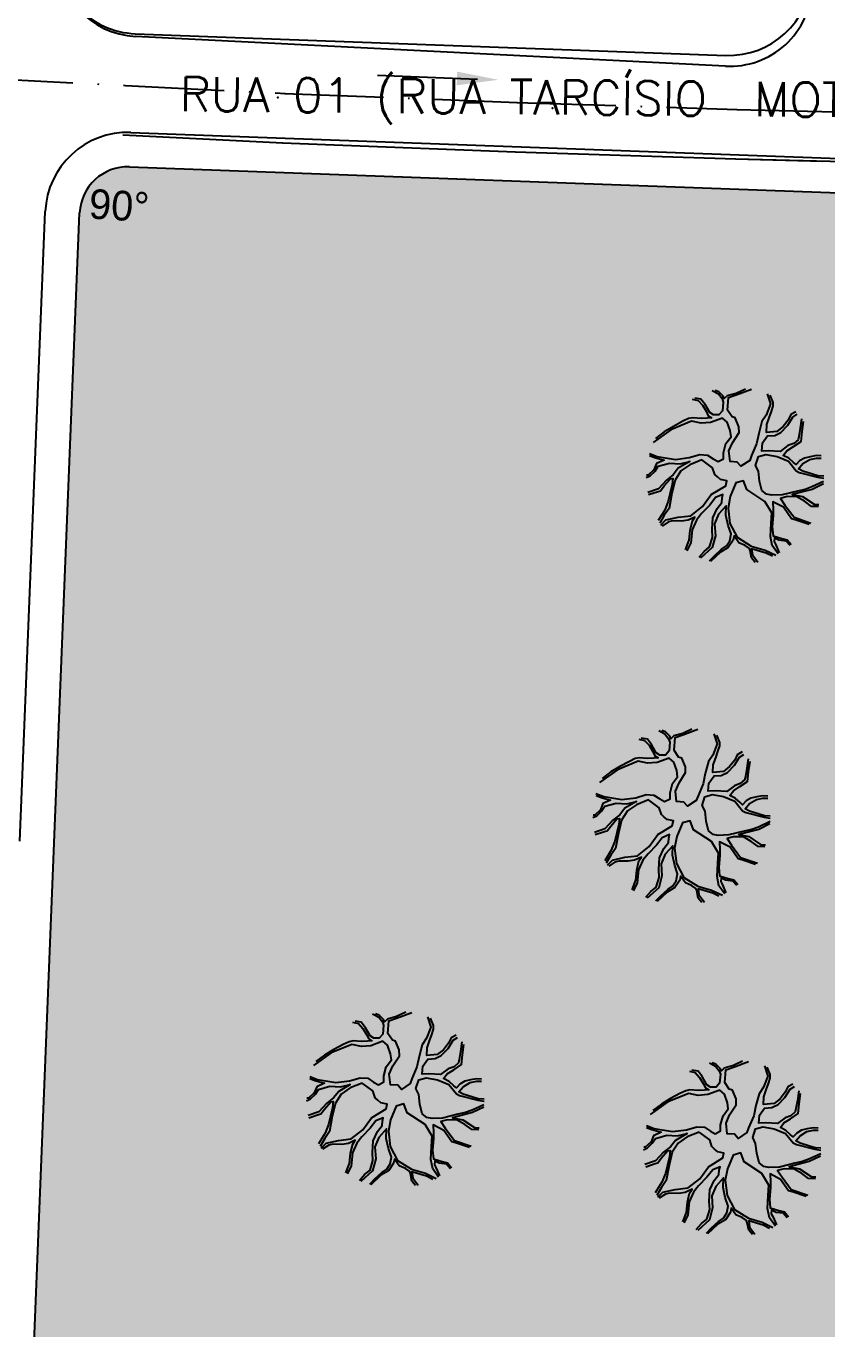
# Model space of a CAD drawing. Header units: millimetres. Extents: x 1794 to 8081, y 409 to 2272.
# Drawn here: x 6057.7 to 6116, y 658.5 to 753.3 of the extents above; entities that cross this region are included whole.
import ezdxf

# ---------------------------------------------------------------- set-up
doc = ezdxf.new("R2010")
doc.units = ezdxf.units.MM
doc.linetypes.add('ACAD_ISO10W100', pattern=[18, 12, -3, 0, -3])
doc.linetypes.add('LIN0', pattern=[0])
for name, color, linetype in [('02 - EIXO VIA', 2, 'ACAD_ISO10W100'), ('03 - CALÇADA', 1, 'Continuous'), ('COT', 8, 'Continuous'), ('Cota', 8, 'Continuous'), ('PSTILO', 164, 'Continuous'), ('QDª', 4, 'Continuous'), ('SENTIDO ESCOAMENTO', 7, 'Continuous'), ('texto - ruas', 2, 'Continuous')]:
    doc.layers.add(name, color=color, linetype=linetype)
doc.layers.add('AGT ARVORE', color=7, linetype='LIN0', true_color=0xb5b2b0)
doc.layers.add('Hach Verde', color=7, linetype='Continuous', true_color=0xb5b2b0)
doc.styles.add('arcad1', font='romans.shx')
doc.styles.add('FUTURA', font='')
doc.styles.get('FUTURA').set_extended_font_data('Futura Lt BT')
doc.dimstyles.new('REGIS', dxfattribs={"dimtxt": 1.5, "dimasz": 0.12, "dimexe": 0, "dimexo": 0, "dimgap": 0, "dimtad": 0, "dimzin": 4, "dimdsep": 46, "dimtxsty": 'arcad1', "dimblk1": 'BOLA', "dimblk2": 'BOLA', "dimsah": 1, "dimcen": 0.12, "dimse1": 1, "dimse2": 1, "dimsd1": 1, "dimsd2": 1, "dimclrd": 256, "dimclre": 8, "dimclrt": 1, "dimadec": 0, "dimazin": 0, "dimtfac": 1.2, "dimtix": 1, "dimtmove": 2, "dimatfit": 3, "dimldrblk": 'BOLA', "dimfxl": 0, "dimfxlon": 1, "dimtvp": 2, "dimtolj": 1, "dimtzin": 4, "dimarcsym": 0})

# ---------------------------------------------------------------- blocks, each defined once
blk = doc.blocks.new('*D1262')
at = {"layer": 'Defpoints', "color": 0}
for p in [(6071.142, 977.199), (6065.014, 633.587), (6067.462, 633.561)]:
    blk.add_point(p, dxfattribs=at)
at = {"layer": 'COT', "color": 1, "insert": (6063.282, 805.445), "char_height": 1.5, "attachment_point": 5, "rotation": 89.38649, "style": 'arcad1'}
blk.add_mtext('\\A1;343,66', dxfattribs=at)
blk = doc.blocks.new('BOLA')
for p, q in [((-1, 0), (1, 0)), ((0, -1), (0, 1))]:
    blk.add_line(p, q)
blk.add_circle((0, 0), 0.3)
blk = doc.blocks.new('*D1263')
at = {"layer": 'Defpoints', "color": 0}
for p in [(6091.126, 976.403), (6067.462, 633.561), (6077.357, 630.717)]:
    blk.add_point(p, dxfattribs=at)
at = {"layer": 'COT', "color": 1, "insert": (6072.503, 634.484), "char_height": 1.5, "attachment_point": 5, "rotation": 357.71902, "style": 'arcad1'}
blk.add_mtext('\\A1;10,00', dxfattribs=at)
blk = doc.blocks.new('*D1535')
at = {"layer": 'Defpoints', "color": 0}
for p in [(6060.742, 1022.649), (6021.132, 680.442), (6047.032, 678.452)]:
    blk.add_point(p, dxfattribs=at)
at = {"layer": 'COT', "color": 1, "insert": (6034.205, 682.537), "char_height": 1.5, "attachment_point": 5, "rotation": 357.71902, "style": 'arcad1'}
blk.add_mtext('\\A1;25,96', dxfattribs=at)
blk = doc.blocks.new('*D1536')
at = {"layer": 'Defpoints', "color": 0}
for p in [(6061.14, 1032.641), (6021.53, 690.434), (6047.421, 688.199)]:
    blk.add_point(p, dxfattribs=at)
at = {"layer": 'COT', "color": 1, "insert": (6034.594, 692.284), "char_height": 1.5, "attachment_point": 5, "rotation": 357.71902, "style": 'arcad1'}
blk.add_mtext('\\A1;25,96', dxfattribs=at)
blk = doc.blocks.new('*D2193')
at = {"layer": 'Defpoints', "color": 0}
for p in [(5896.096, 755.399), (5929.401, 754.177), (5926.107, 748.954), (6229.181, 743.175), (5919.115, 498.863)]:
    blk.add_point(p, dxfattribs=at)
at = {"layer": 'Cota', "color": 1, "insert": (5926.182, 752.137), "char_height": 1.5, "attachment_point": 5, "rotation": 302.36664, "style": 'arcad1'}
blk.add_mtext('\\A1;90°', dxfattribs=at)
blk = doc.blocks.new('*D2228')
at = {"layer": 'Defpoints', "color": 0}
for p in [(5885.926, 746.959), (6045.694, 741.096), (6048.72, 735.348), (6219.01, 734.735), (6032.804, 421.123)]:
    blk.add_point(p, dxfattribs=at)
at = {"layer": 'Cota', "color": 1, "insert": (6048.476, 738.278), "char_height": 1.5, "attachment_point": 5, "rotation": 44.62619, "style": 'arcad1'}
blk.add_mtext('\\A1;90°', dxfattribs=at)

msp = doc.modelspace()

# ---------------------------------------------------------------- hatches: boundary and pattern name
at = {"layer": 'Hach Verde', "ltscale": 12}
h = msp.add_hatch(dxfattribs=at)
h.set_pattern_fill('GRASS', color=256, scale=0.2, angle=360.28122, style=0)
h.set_pattern_definition([(90.28122, (1067.9316, -284.8447), (-3.6096874, 3.574426), [0.9525, -6.2317]), (45.28122, (1067.9316, -284.8447), (-3.60969, 3.5744285), [0.9525, -4.1275]), (135.28122, (1067.9316, -284.8447), (-3.5744285, -3.60969), [0.9525, -4.1275])])
edge = h.paths.add_edge_path()
edge.add_line((6184.742, 695.547), (6213.479, 709.736))
edge.add_line((6213.479, 709.736), (6224.619, 717.742))
edge.add_line((6224.619, 717.742), (6230.592, 737.019))
edge.add_line((6230.592, 737.019), (6221.449, 737.355))
edge.add_arc((6221.05, 746.281), 8.935, 263.23426, 272.56213, ccw=False)
edge.add_line((6219.997, 737.408), (6065.2, 743.089))
edge.add_arc((6065.072, 739.592), 3.5, 87.89819, 177.69311)
edge.add_line((6061.575, 739.732), (6059.728, 693.897))
edge.add_line((6059.728, 693.897), (6049.061, 429.107))
edge.add_arc((6033.442, 430.702), 15.7, 266.18784, 354.17014, ccw=False)
edge.add_line((6032.398, 415.037), (6048.438, 413.577))
edge.add_line((6048.438, 413.577), (6103.437, 410.95))
edge.add_line((6103.437, 410.95), (6113.244, 411.527))
edge.add_line((6113.244, 411.527), (6140.126, 420.953))
edge.add_line((6140.126, 420.953), (6136.831, 438.642))
edge.add_line((6136.831, 438.642), (6139.798, 462.236))
edge.add_line((6139.798, 462.236), (6139.725, 469.38))
edge.add_line((6139.725, 469.38), (6136.925, 477.402))
edge.add_line((6136.925, 477.402), (6125.544, 495.395))
edge.add_line((6125.544, 495.395), (6113.582, 524.445))
edge.add_line((6113.582, 524.445), (6112.632, 539.798))
edge.add_line((6112.632, 539.798), (6114.257, 546.397))
edge.add_line((6114.257, 546.397), (6124.798, 568.259))
edge.add_line((6124.798, 568.259), (6156.446, 602.395))
edge.add_line((6156.446, 602.395), (6167.58, 666.165))
edge.add_line((6167.58, 666.165), (6174.105, 684.077))
edge.add_line((6174.105, 684.077), (6184.742, 695.547))

# ---------------------------------------------------------------- linework, layer by layer
at = {"layer": '02 - EIXO VIA', "ltscale": 0.6}
for p, q in [((6053.89, 749.576), (6064.906, 749.019)), ((6064.906, 749.019), (6076.554, 748.431)), ((6076.482, 748.434), (6093.431, 747.779)), ((6093.389, 747.781), (6109.432, 747.272)), ((6109.397, 747.273), (6118.119, 747.047))]:
    msp.add_line(p, q, dxfattribs=at)
at = {"layer": '03 - CALÇADA'}
for p, q in [((6065.624, 752.78), (6108.596, 751.203)), ((6108.581, 750.418), (6065.634, 752.587)), ((6064.725, 745.424), (6076.372, 744.835)), ((6065.292, 745.588), (6127.519, 743.304)), ((6076.343, 744.837), (6093.292, 744.182)), ((6093.275, 744.183), (6109.318, 743.674)), ((6109.304, 743.674), (6115.659, 743.509)), ((6109.304, 743.674), (6220.259, 740.798))]:
    msp.add_line(p, q, dxfattribs=at)
at = {"layer": '03 - CALÇADA', "linetype": 'Continuous'}
msp.add_line((6057.23, 693.997), (6059.077, 739.833), dxfattribs=at)
at = {"layer": '03 - CALÇADA'}
for centre, start, end in [((6065.845, 758.776), 177.69311, 267.89819), ((6065.936, 758.579), 177.71902, 267.1083), ((6108.816, 757.199), 267.89819, 357.69311), ((6108.884, 756.41), 267.1083, 357.71902), ((6065.072, 739.592), 87.89819, 177.69311)]:
    msp.add_arc(centre, 6, start, end, dxfattribs=at)
at = {"layer": 'AGT ARVORE', "color": 253, "true_color": 0xb5b2b0}
for points in [[(6107.606, 726.808), (6108.058, 726.563), (6108.325, 726.218), (6108.406, 725.97), (6108.356, 725.327), (6108.092, 725.029), (6107.694, 725.027), (6107.428, 725.199), (6107.081, 725.791), (6106.788, 726.186), (6106.336, 726.258)], [(6110.019, 726.918), (6109.358, 726.594), (6108.696, 726.418), (6108.484, 726.218), (6108.404, 726.391), (6108.084, 726.712), (6107.819, 726.809)], [(6111.615, 726.571), (6111.854, 725.838), (6111.539, 725.02), (6111.223, 724.548), (6110.989, 723.681), (6110.833, 722.938), (6110.465, 722.07), (6110.335, 721.723), (6109.7, 721.299), (6109.433, 721.595), (6108.903, 721.642), (6108.903, 721.642), (6108.82, 722.409), (6109.083, 723.004), (6109.556, 723.748), (6109.554, 724.169), (6109.286, 724.812), (6109.047, 724.884), (6108.727, 725.378), (6108.802, 726.294), (6109.358, 726.494), (6110.454, 726.903)], [(6113.686, 725.252), (6113.316, 725.053), (6113.132, 724.656), (6112.763, 724.184), (6112.313, 723.835), (6111.545, 723.758), (6111.569, 724.327), (6111.752, 724.823), (6111.909, 725.293), (6112.04, 725.69), (6112.039, 725.938), (6111.824, 726.481)], [(6106.151, 726.183), (6106.576, 726.086), (6106.896, 725.741), (6107.163, 725.297), (6107.323, 724.976), (6107.562, 724.828), (6107.244, 724.802), (6106.794, 724.775), (6106.184, 724.822), (6105.892, 724.771), (6105.469, 724.571), (6104.781, 724.197), (6104.12, 723.798), (6103.486, 723.325)], [(6103.03, 722.229), (6103.598, 722.014), (6104.925, 721.797), (6105.932, 721.925), (6106.7, 722.151), (6107.257, 722.104), (6107.683, 721.834), (6108.028, 721.638), (6108.425, 721.838), (6108.423, 722.283), (6108.606, 722.952), (6108.975, 723.449), (6108.919, 723.894), (6108.704, 724.512), (6108.358, 724.807), (6107.485, 724.481), (6106.796, 724.429), (6106.105, 724.574), (6104.597, 723.948), (6103.304, 723.034)], [(6114.112, 724.759), (6114.01, 724.066), (6113.906, 723.471), (6113.855, 723.223), (6113.538, 722.95), (6113.114, 722.8), (6112.559, 722.376), (6111.71, 722.422), (6111.206, 722.395), (6111.257, 722.989), (6111.626, 723.51), (6112.156, 723.538), (6112.606, 723.762), (6113.107, 724.284), (6113.476, 724.88), (6113.793, 725.079)], [(6115.531, 722.043), (6115.185, 722.067), (6114.735, 721.99), (6114.311, 721.89), (6113.968, 721.69), (6113.703, 721.416), (6113.517, 721.564), (6113.171, 721.884), (6112.772, 722.08), (6113.036, 722.428), (6113.512, 722.727), (6114.067, 723.101), (6114.143, 723.819), (6114.246, 724.562)], [(6103.041, 722.085), (6103.413, 721.938), (6104.103, 721.743), (6103.547, 721.494), (6103.363, 721.047), (6102.941, 720.649), (6102.835, 720.649)], [(6103.868, 717.014), (6104.229, 717.389), (6105.13, 717.59), (6106.057, 717.694), (6106.903, 718.366), (6107.535, 719.235), (6108.593, 719.883), (6108.671, 720.23), (6108.22, 720.327), (6107.98, 720.524), (6107.794, 720.696), (6107.632, 721.19), (6106.861, 721.756), (6105.987, 721.406), (6105.327, 720.957), (6104.905, 720.287), (6104.671, 719.346), (6104.464, 718.231), (6104.121, 717.735), (6103.782, 717.149)], [(6115.712, 720.185), (6114.851, 719.788), (6114.375, 719.613), (6113.818, 719.486), (6112.706, 719.209), (6111.937, 719.181), (6111.566, 719.253), (6111.219, 719.524), (6111.057, 720.216), (6110.974, 720.934), (6110.761, 721.354), (6110.969, 721.998), (6111.499, 722.149), (6112.322, 722.004), (6113.146, 721.661), (6113.706, 720.971), (6113.945, 720.848), (6115.272, 720.508), (6115.722, 720.434)], [(6115.723, 720.584), (6115.298, 720.607), (6114.9, 720.729), (6114.21, 720.948), (6113.89, 721.12), (6114.207, 721.493), (6114.71, 721.792), (6115.186, 721.894), (6115.531, 721.895)], [(6102.81, 720.475), (6103.101, 720.601), (6103.444, 720.949), (6103.681, 721.296), (6104.502, 721.523), (6105.271, 721.477), (6105.986, 721.653), (6105.14, 721.155), (6104.771, 720.683), (6104.269, 720.284), (6103.688, 719.663), (6102.921, 719.387)], [(6102.974, 719.239), (6103.663, 719.465), (6103.848, 719.515), (6104.111, 719.863), (6104.56, 720.385), (6104.745, 720.41), (6104.695, 719.964), (6104.409, 718.75), (6104.146, 718.106), (6103.673, 717.337)], [(6112.411, 714.918), (6111.98, 715.518), (6111.845, 716.186), (6111.894, 717.151), (6111.943, 717.894), (6111.435, 718.733), (6110.132, 719.593), (6109.891, 720.236), (6109.334, 720.084), (6108.915, 719.093), (6108.759, 718.25), (6108.897, 717.137), (6109.432, 716.125), (6110.442, 715.486), (6111.452, 715.194), (6112.236, 714.824)], [(6115.699, 720.015), (6114.878, 719.615), (6113.422, 719.237), (6114.165, 719.092), (6115.016, 718.527), (6115.361, 718.503)], [(6106.655, 714.677), (6107.024, 715.1), (6107.42, 715.423), (6107.629, 716.117), (6107.6, 716.711), (6107.649, 717.552), (6107.964, 718.222), (6108.307, 718.669), (6108.332, 718.991), (6108.383, 719.239), (6107.854, 719.014), (6107.433, 718.467), (6106.826, 717.846), (6106.457, 717.374), (6106.142, 716.679), (6106.04, 715.714), (6105.751, 715.143)], [(6115.335, 718.355), (6114.831, 718.377), (6114.326, 718.746), (6113.767, 719.065), (6113.051, 719.087), (6112.575, 718.961), (6112.895, 718.468), (6113.562, 717.58), (6114.784, 717.164)], [(6107.398, 714.409), (6107.768, 714.781), (6108.27, 715.254), (6108.64, 715.503), (6108.877, 715.875), (6108.98, 716.371), (6108.765, 716.988), (6108.603, 717.73), (6108.626, 718.423), (6108.072, 717.802), (6107.783, 717.108), (6107.84, 716.242), (6107.606, 715.375), (6106.761, 714.603)], [(6114.652, 717.065), (6113.722, 717.383), (6113.377, 717.48), (6112.79, 718.318), (6112.019, 718.711), (6112.048, 718.142), (6112.05, 717.721), (6111.974, 716.879), (6112.03, 716.236), (6112.667, 716.041), (6113.066, 715.944), (6113.359, 715.599)], [(6105.671, 715.217), (6105.933, 715.911), (6106.009, 716.654), (6106.165, 717.323), (6106.349, 717.596), (6105.847, 717.371), (6105.37, 717.294), (6104.707, 717.316), (6104.415, 717.241), (6103.966, 716.941)], [(6110.74, 714.3), (6110.473, 714.62), (6110.365, 715.164), (6110.311, 715.312), (6109.992, 715.534), (6109.54, 715.73), (6109.193, 716.223), (6109.141, 715.926), (6108.772, 715.38), (6108.217, 715.055), (6107.478, 714.359)], [(6113.28, 715.524), (6112.987, 715.844), (6112.456, 715.916), (6112.137, 716.063), (6112.112, 715.816), (6112.219, 715.618), (6112.486, 715.001)], [(6111.984, 714.751), (6111.532, 714.972), (6110.47, 715.289), (6110.525, 714.843), (6110.926, 714.325)], [(6103.717, 702.057), (6104.169, 701.811), (6104.436, 701.466), (6104.517, 701.219), (6104.466, 700.576), (6104.203, 700.277), (6103.805, 700.275), (6103.539, 700.448), (6103.191, 701.04), (6102.898, 701.435), (6102.447, 701.506)], [(6106.129, 702.167), (6105.468, 701.842), (6104.806, 701.666), (6104.595, 701.467), (6104.515, 701.64), (6104.195, 701.96), (6103.929, 702.058)], [(6107.726, 701.82), (6107.964, 701.086), (6107.65, 700.268), (6107.334, 699.796), (6107.099, 698.929), (6106.943, 698.186), (6106.576, 697.318), (6106.445, 696.971), (6105.811, 696.547), (6105.544, 696.843), (6105.014, 696.89), (6105.014, 696.89), (6104.93, 697.657), (6105.193, 698.252), (6105.667, 698.997), (6105.665, 699.418), (6105.397, 700.06), (6105.158, 700.133), (6104.837, 700.627), (6104.913, 701.543), (6105.469, 701.743), (6106.565, 702.152)], [(6102.261, 701.432), (6102.686, 701.334), (6103.006, 700.989), (6103.273, 700.545), (6103.434, 700.224), (6103.673, 700.077), (6103.355, 700.051), (6102.904, 700.024), (6102.294, 700.07), (6102.003, 700.02), (6101.579, 699.819), (6100.892, 699.445), (6100.231, 699.046), (6099.596, 698.573)], [(6109.796, 700.501), (6109.426, 700.301), (6109.242, 699.904), (6108.873, 699.433), (6108.424, 699.084), (6107.656, 699.006), (6107.679, 699.575), (6107.862, 700.071), (6108.02, 700.542), (6108.151, 700.939), (6108.149, 701.186), (6107.935, 701.73)], [(6099.14, 697.478), (6099.709, 697.262), (6101.035, 697.045), (6102.042, 697.174), (6102.81, 697.4), (6103.367, 697.353), (6103.793, 697.083), (6104.138, 696.886), (6104.536, 697.086), (6104.534, 697.531), (6104.716, 698.201), (6105.085, 698.697), (6105.029, 699.142), (6104.815, 699.76), (6104.468, 700.056), (6103.595, 699.73), (6102.906, 699.677), (6102.216, 699.822), (6100.707, 699.197), (6099.414, 698.283)], [(6110.223, 700.008), (6110.12, 699.314), (6110.017, 698.72), (6109.965, 698.472), (6109.648, 698.198), (6109.225, 698.048), (6108.67, 697.625), (6107.821, 697.67), (6107.317, 697.644), (6107.368, 698.237), (6107.736, 698.759), (6108.266, 698.786), (6108.716, 699.011), (6109.218, 699.533), (6109.586, 700.129), (6109.903, 700.328)], [(6111.641, 697.292), (6111.296, 697.315), (6110.845, 697.239), (6110.422, 697.138), (6110.078, 696.938), (6109.814, 696.665), (6109.628, 696.812), (6109.282, 697.133), (6108.883, 697.329), (6109.147, 697.676), (6109.622, 697.976), (6110.177, 698.35), (6110.254, 699.067), (6110.356, 699.81)], [(6099.151, 697.334), (6099.523, 697.187), (6100.213, 696.992), (6099.658, 696.742), (6099.474, 696.296), (6099.052, 695.898), (6098.946, 695.897)], [(6099.979, 692.262), (6100.34, 692.637), (6101.24, 692.839), (6102.168, 692.942), (6103.013, 693.614), (6103.646, 694.483), (6104.703, 695.132), (6104.782, 695.479), (6104.33, 695.575), (6104.091, 695.773), (6103.904, 695.945), (6103.743, 696.439), (6102.971, 697.005), (6102.098, 696.654), (6101.437, 696.206), (6101.016, 695.536), (6100.781, 694.594), (6100.574, 693.479), (6100.232, 692.983), (6099.893, 692.398)], [(6111.823, 695.434), (6110.962, 695.037), (6110.485, 694.861), (6109.929, 694.735), (6108.816, 694.458), (6108.048, 694.429), (6107.676, 694.502), (6107.33, 694.772), (6107.168, 695.465), (6107.085, 696.182), (6106.871, 696.602), (6107.08, 697.246), (6107.61, 697.397), (6108.432, 697.252), (6109.256, 696.909), (6109.816, 696.219), (6110.055, 696.097), (6111.383, 695.757), (6111.832, 695.683)], [(6111.833, 695.832), (6111.409, 695.855), (6111.011, 695.977), (6110.32, 696.197), (6110.001, 696.369), (6110.318, 696.741), (6110.82, 697.04), (6111.297, 697.142), (6111.642, 697.144)], [(6098.92, 695.724), (6099.211, 695.849), (6099.554, 696.197), (6099.791, 696.545), (6100.612, 696.771), (6101.382, 696.725), (6102.097, 696.902), (6101.251, 696.403), (6100.881, 695.931), (6100.379, 695.533), (6099.799, 694.911), (6099.031, 694.636)], [(6099.085, 694.487), (6099.773, 694.713), (6099.959, 694.764), (6100.222, 695.111), (6100.67, 695.633), (6100.856, 695.658), (6100.805, 695.213), (6100.519, 693.999), (6100.257, 693.354), (6099.783, 692.585)], [(6108.522, 690.166), (6108.091, 690.767), (6107.956, 691.434), (6108.004, 692.399), (6108.054, 693.143), (6107.546, 693.982), (6106.243, 694.842), (6106.001, 695.484), (6105.445, 695.333), (6105.025, 694.341), (6104.87, 693.499), (6105.007, 692.386), (6105.543, 691.374), (6106.553, 690.735), (6107.562, 690.442), (6108.347, 690.072)], [(6111.809, 695.263), (6110.989, 694.864), (6109.532, 694.485), (6110.276, 694.341), (6111.127, 693.775), (6111.472, 693.752)], [(6102.765, 689.926), (6103.134, 690.348), (6103.53, 690.672), (6103.74, 691.365), (6103.71, 691.959), (6103.759, 692.801), (6104.074, 693.471), (6104.417, 693.918), (6104.442, 694.239), (6104.494, 694.487), (6103.965, 694.262), (6103.543, 693.716), (6102.936, 693.094), (6102.567, 692.622), (6102.252, 691.928), (6102.151, 690.962), (6101.861, 690.392)], [(6111.446, 693.604), (6110.942, 693.626), (6110.436, 693.995), (6109.878, 694.314), (6109.162, 694.335), (6108.685, 694.209), (6109.005, 693.716), (6109.673, 692.828), (6110.894, 692.413)], [(6103.509, 689.657), (6103.878, 690.03), (6104.38, 690.502), (6104.75, 690.752), (6104.987, 691.124), (6105.091, 691.619), (6104.875, 692.237), (6104.713, 692.979), (6104.737, 693.672), (6104.183, 693.051), (6103.894, 692.356), (6103.951, 691.49), (6103.716, 690.623), (6102.871, 689.852)], [(6110.762, 692.313), (6109.832, 692.631), (6109.488, 692.728), (6108.9, 693.567), (6108.13, 693.959), (6108.158, 693.39), (6108.16, 692.97), (6108.084, 692.128), (6108.141, 691.484), (6108.778, 691.29), (6109.176, 691.192), (6109.469, 690.847)], [(6101.782, 690.465), (6102.043, 691.159), (6102.12, 691.903), (6102.275, 692.571), (6102.46, 692.844), (6101.957, 692.619), (6101.48, 692.543), (6100.817, 692.565), (6100.526, 692.489), (6100.076, 692.19)], [(6106.85, 689.548), (6106.584, 689.869), (6106.475, 690.413), (6106.421, 690.561), (6106.102, 690.782), (6105.65, 690.978), (6105.304, 691.471), (6105.252, 691.174), (6104.883, 690.628), (6104.327, 690.304), (6103.588, 689.607)], [(6109.39, 690.773), (6109.097, 691.093), (6108.567, 691.165), (6108.248, 691.312), (6108.222, 691.065), (6108.329, 690.867), (6108.597, 690.249)], [(6108.094, 690), (6107.643, 690.22), (6106.581, 690.537), (6106.636, 690.092), (6107.036, 689.574)], [(6082.89, 681.451), (6083.342, 681.206), (6083.609, 680.861), (6083.69, 680.613), (6083.639, 679.97), (6083.376, 679.672), (6082.978, 679.67), (6082.712, 679.842), (6082.365, 680.434), (6082.071, 680.829), (6081.62, 680.901)], [(6085.303, 681.561), (6084.641, 681.237), (6083.979, 681.061), (6083.768, 680.861), (6083.688, 681.034), (6083.368, 681.355), (6083.102, 681.452)], [(6086.899, 681.214), (6087.138, 680.481), (6086.823, 679.663), (6086.507, 679.191), (6086.272, 678.324), (6086.116, 677.581), (6085.749, 676.713), (6085.619, 676.366), (6084.984, 675.942), (6084.717, 676.238), (6084.187, 676.285), (6084.187, 676.285), (6084.104, 677.052), (6084.366, 677.647), (6084.84, 678.392), (6084.838, 678.812), (6084.57, 679.455), (6084.331, 679.527), (6084.01, 680.021), (6084.086, 680.937), (6084.642, 681.137), (6085.738, 681.546)], [(6088.97, 679.895), (6088.599, 679.696), (6088.416, 679.299), (6088.046, 678.827), (6087.597, 678.479), (6086.829, 678.401), (6086.852, 678.97), (6087.036, 679.466), (6087.193, 679.936), (6087.324, 680.334), (6087.323, 680.581), (6087.108, 681.124)], [(6081.435, 680.826), (6081.859, 680.729), (6082.179, 680.384), (6082.447, 679.94), (6082.607, 679.619), (6082.846, 679.471), (6082.528, 679.445), (6082.078, 679.418), (6081.468, 679.465), (6081.176, 679.414), (6080.753, 679.214), (6080.065, 678.84), (6079.404, 678.441), (6078.769, 677.968)], [(6078.314, 676.872), (6078.882, 676.657), (6080.208, 676.44), (6081.216, 676.568), (6081.983, 676.794), (6082.54, 676.747), (6082.966, 676.477), (6083.312, 676.281), (6083.709, 676.481), (6083.707, 676.926), (6083.889, 677.595), (6084.258, 678.092), (6084.203, 678.537), (6083.988, 679.155), (6083.642, 679.45), (6082.769, 679.124), (6082.079, 679.072), (6081.389, 679.217), (6079.88, 678.591), (6078.588, 677.677)], [(6089.396, 679.402), (6089.293, 678.709), (6089.19, 678.114), (6089.138, 677.866), (6088.821, 677.593), (6088.398, 677.443), (6087.843, 677.019), (6086.994, 677.065), (6086.49, 677.038), (6086.541, 677.632), (6086.91, 678.153), (6087.44, 678.181), (6087.89, 678.405), (6088.391, 678.927), (6088.76, 679.523), (6089.076, 679.722)], [(6090.814, 676.686), (6090.469, 676.71), (6090.019, 676.633), (6089.595, 676.533), (6089.251, 676.333), (6088.987, 676.06), (6088.801, 676.207), (6088.455, 676.527), (6088.056, 676.723), (6088.32, 677.071), (6088.796, 677.37), (6089.351, 677.744), (6089.427, 678.462), (6089.53, 679.205)], [(6105.942, 677.26), (6106.367, 677.163), (6106.687, 676.818), (6106.954, 676.374), (6107.115, 676.053), (6107.354, 675.905), (6107.036, 675.879), (6106.585, 675.852), (6105.975, 675.899), (6105.684, 675.848), (6105.26, 675.648), (6104.572, 675.274), (6103.912, 674.875), (6103.277, 674.402)], [(6107.398, 677.885), (6107.85, 677.64), (6108.117, 677.295), (6108.198, 677.047), (6108.147, 676.404), (6107.884, 676.106), (6107.486, 676.104), (6107.22, 676.276), (6106.872, 676.868), (6106.579, 677.263), (6106.128, 677.335)], [(6109.81, 677.995), (6109.149, 677.671), (6108.487, 677.494), (6108.276, 677.295), (6108.196, 677.468), (6107.876, 677.789), (6107.61, 677.886)], [(6111.407, 677.648), (6111.645, 676.915), (6111.331, 676.097), (6111.015, 675.625), (6110.78, 674.758), (6110.624, 674.014), (6110.257, 673.147), (6110.126, 672.799), (6109.492, 672.376), (6109.225, 672.672), (6108.695, 672.718), (6108.695, 672.718), (6108.611, 673.485), (6108.874, 674.081), (6109.348, 674.825), (6109.346, 675.246), (6109.077, 675.889), (6108.839, 675.961), (6108.518, 676.455), (6108.594, 677.371), (6109.149, 677.571), (6110.246, 677.98)], [(6113.477, 676.329), (6113.107, 676.13), (6112.923, 675.733), (6112.554, 675.261), (6112.105, 674.912), (6111.337, 674.834), (6111.36, 675.404), (6111.543, 675.9), (6111.701, 676.37), (6111.832, 676.767), (6111.83, 677.014), (6111.616, 677.558)], [(6078.094, 675.118), (6078.385, 675.244), (6078.727, 675.592), (6078.964, 675.939), (6079.786, 676.166), (6080.555, 676.12), (6081.27, 676.296), (6080.424, 675.798), (6080.055, 675.326), (6079.553, 674.927), (6078.972, 674.306), (6078.204, 674.03)], [(6078.325, 676.728), (6078.697, 676.582), (6079.387, 676.386), (6078.831, 676.137), (6078.647, 675.69), (6078.225, 675.292), (6078.119, 675.292)], [(6079.152, 671.657), (6079.513, 672.032), (6080.413, 672.233), (6081.341, 672.337), (6082.186, 673.009), (6082.819, 673.878), (6083.877, 674.526), (6083.955, 674.873), (6083.503, 674.97), (6083.264, 675.167), (6083.078, 675.339), (6082.916, 675.833), (6082.145, 676.399), (6081.271, 676.049), (6080.61, 675.6), (6080.189, 674.93), (6079.954, 673.989), (6079.748, 672.874), (6079.405, 672.378), (6079.066, 671.792)], [(6090.996, 674.829), (6090.135, 674.431), (6089.658, 674.256), (6089.102, 674.129), (6087.99, 673.852), (6087.221, 673.824), (6086.849, 673.896), (6086.503, 674.167), (6086.341, 674.859), (6086.258, 675.577), (6086.044, 675.997), (6086.253, 676.641), (6086.783, 676.792), (6087.606, 676.647), (6088.429, 676.304), (6088.989, 675.614), (6089.228, 675.491), (6090.556, 675.151), (6091.006, 675.078)], [(6091.007, 675.227), (6090.582, 675.25), (6090.184, 675.372), (6089.493, 675.592), (6089.174, 675.763), (6089.491, 676.136), (6089.993, 676.435), (6090.47, 676.537), (6090.815, 676.538)], [(6113.904, 675.836), (6113.801, 675.143), (6113.698, 674.548), (6113.646, 674.3), (6113.329, 674.027), (6112.906, 673.877), (6112.351, 673.453), (6111.501, 673.499), (6110.998, 673.472), (6111.049, 674.066), (6111.417, 674.587), (6111.947, 674.615), (6112.397, 674.839), (6112.899, 675.361), (6113.267, 675.957), (6113.584, 676.156)], [(6102.821, 673.306), (6103.39, 673.091), (6104.716, 672.874), (6105.723, 673.002), (6106.491, 673.228), (6107.048, 673.181), (6107.474, 672.911), (6107.819, 672.714), (6108.217, 672.915), (6108.215, 673.36), (6108.397, 674.029), (6108.766, 674.526), (6108.71, 674.971), (6108.496, 675.589), (6108.149, 675.884), (6107.276, 675.558), (6106.587, 675.506), (6105.897, 675.651), (6104.388, 675.025), (6103.095, 674.111)], [(6115.322, 673.12), (6114.977, 673.144), (6114.526, 673.067), (6114.103, 672.966), (6113.759, 672.767), (6113.495, 672.493), (6113.309, 672.641), (6112.963, 672.961), (6112.564, 673.157), (6112.828, 673.505), (6113.303, 673.804), (6113.858, 674.178), (6113.935, 674.896), (6114.037, 675.639)], [(6078.258, 673.882), (6078.947, 674.108), (6079.132, 674.158), (6079.395, 674.506), (6079.844, 675.028), (6080.029, 675.053), (6079.978, 674.607), (6079.692, 673.393), (6079.43, 672.749), (6078.956, 671.98)], [(6087.695, 669.561), (6087.264, 670.161), (6087.129, 670.829), (6087.177, 671.794), (6087.227, 672.537), (6086.719, 673.376), (6085.416, 674.236), (6085.174, 674.879), (6084.618, 674.727), (6084.199, 673.736), (6084.043, 672.894), (6084.181, 671.78), (6084.716, 670.768), (6085.726, 670.129), (6086.735, 669.837), (6087.52, 669.467)], [(6090.983, 674.658), (6090.162, 674.258), (6088.706, 673.88), (6089.449, 673.735), (6090.3, 673.17), (6090.645, 673.146)], [(6081.938, 669.32), (6082.308, 669.743), (6082.704, 670.066), (6082.913, 670.76), (6082.883, 671.354), (6082.932, 672.196), (6083.248, 672.865), (6083.591, 673.312), (6083.615, 673.634), (6083.667, 673.882), (6083.138, 673.657), (6082.716, 673.11), (6082.11, 672.489), (6081.74, 672.017), (6081.425, 671.322), (6081.324, 670.357), (6081.034, 669.786)], [(6089.935, 671.708), (6089.006, 672.026), (6088.661, 672.123), (6088.073, 672.961), (6087.303, 673.354), (6087.332, 672.785), (6087.334, 672.364), (6087.258, 671.522), (6087.314, 670.879), (6087.951, 670.684), (6088.35, 670.587), (6088.643, 670.242)], [(6090.619, 672.998), (6090.115, 673.02), (6089.609, 673.389), (6089.051, 673.708), (6088.335, 673.73), (6087.859, 673.604), (6088.179, 673.111), (6088.846, 672.223), (6090.067, 671.807)], [(6082.682, 669.052), (6083.052, 669.424), (6083.553, 669.897), (6083.924, 670.146), (6084.16, 670.518), (6084.264, 671.014), (6084.049, 671.631), (6083.887, 672.373), (6083.91, 673.066), (6083.356, 672.445), (6083.067, 671.751), (6083.124, 670.885), (6082.89, 670.018), (6082.045, 669.246)], [(6102.601, 671.552), (6102.892, 671.677), (6103.235, 672.026), (6103.472, 672.373), (6104.293, 672.599), (6105.063, 672.554), (6105.778, 672.73), (6104.931, 672.232), (6104.562, 671.76), (6104.06, 671.361), (6103.48, 670.74), (6102.712, 670.464)], [(6102.832, 673.162), (6103.204, 673.015), (6103.894, 672.82), (6103.338, 672.571), (6103.155, 672.124), (6102.733, 671.726), (6102.627, 671.726)], [(6103.66, 668.091), (6104.021, 668.465), (6104.921, 668.667), (6105.849, 668.771), (6106.694, 669.443), (6107.327, 670.312), (6108.384, 670.96), (6108.462, 671.307), (6108.011, 671.404), (6107.772, 671.601), (6107.585, 671.773), (6107.424, 672.267), (6106.652, 672.833), (6105.779, 672.482), (6105.118, 672.034), (6104.697, 671.364), (6104.462, 670.423), (6104.255, 669.308), (6103.913, 668.811), (6103.574, 668.226)], [(6115.504, 671.262), (6114.643, 670.865), (6114.166, 670.69), (6113.61, 670.563), (6112.497, 670.286), (6111.729, 670.258), (6111.357, 670.33), (6111.011, 670.601), (6110.849, 671.293), (6110.766, 672.011), (6110.552, 672.43), (6110.761, 673.074), (6111.291, 673.226), (6112.113, 673.081), (6112.937, 672.738), (6113.497, 672.048), (6113.736, 671.925), (6115.064, 671.585), (6115.513, 671.511)], [(6115.514, 671.661), (6115.089, 671.684), (6114.692, 671.806), (6114.001, 672.025), (6113.682, 672.197), (6113.998, 672.57), (6114.501, 672.869), (6114.978, 672.97), (6115.323, 672.972)], [(6080.955, 669.86), (6081.216, 670.554), (6081.293, 671.297), (6081.449, 671.966), (6081.633, 672.239), (6081.131, 672.014), (6080.653, 671.937), (6079.99, 671.959), (6079.699, 671.884), (6079.25, 671.585)], [(6102.766, 670.316), (6103.454, 670.542), (6103.64, 670.592), (6103.903, 670.94), (6104.351, 671.461), (6104.537, 671.487), (6104.486, 671.041), (6104.2, 669.827), (6103.938, 669.182), (6103.464, 668.413)], [(6086.024, 668.943), (6085.757, 669.263), (6085.649, 669.808), (6085.594, 669.956), (6085.276, 670.177), (6084.824, 670.373), (6084.477, 670.866), (6084.425, 670.569), (6084.056, 670.023), (6083.501, 669.698), (6082.761, 669.002)], [(6088.563, 670.167), (6088.27, 670.488), (6087.74, 670.56), (6087.421, 670.706), (6087.395, 670.459), (6087.503, 670.261), (6087.77, 669.644)], [(6112.203, 665.995), (6111.772, 666.595), (6111.637, 667.263), (6111.685, 668.228), (6111.735, 668.971), (6111.227, 669.81), (6109.924, 670.67), (6109.682, 671.313), (6109.126, 671.161), (6108.706, 670.17), (6108.551, 669.327), (6108.688, 668.214), (6109.224, 667.202), (6110.234, 666.563), (6111.243, 666.271), (6112.028, 665.901)], [(6115.49, 671.092), (6114.67, 670.692), (6113.213, 670.314), (6113.957, 670.169), (6114.808, 669.604), (6115.153, 669.58)], [(6087.268, 669.394), (6086.816, 669.615), (6085.754, 669.932), (6085.809, 669.486), (6086.209, 668.968)], [(6106.446, 665.754), (6106.815, 666.177), (6107.211, 666.5), (6107.421, 667.194), (6107.391, 667.788), (6107.44, 668.629), (6107.755, 669.299), (6108.098, 669.746), (6108.123, 670.068), (6108.175, 670.316), (6107.646, 670.091), (6107.224, 669.544), (6106.617, 668.923), (6106.248, 668.451), (6105.933, 667.756), (6105.832, 666.791), (6105.542, 666.22)], [(6107.19, 665.485), (6107.559, 665.858), (6108.061, 666.331), (6108.431, 666.58), (6108.668, 666.952), (6108.772, 667.448), (6108.556, 668.065), (6108.394, 668.807), (6108.418, 669.5), (6107.864, 668.879), (6107.575, 668.185), (6107.632, 667.319), (6107.397, 666.451), (6106.552, 665.68)], [(6114.443, 668.142), (6113.513, 668.46), (6113.168, 668.557), (6112.581, 669.395), (6111.811, 669.788), (6111.839, 669.219), (6111.841, 668.798), (6111.765, 667.956), (6111.822, 667.313), (6112.459, 667.118), (6112.857, 667.021), (6113.15, 666.675)], [(6115.127, 669.432), (6114.623, 669.454), (6114.117, 669.823), (6113.559, 670.142), (6112.843, 670.164), (6112.366, 670.038), (6112.686, 669.545), (6113.354, 668.656), (6114.575, 668.241)], [(6105.463, 666.294), (6105.724, 666.988), (6105.8, 667.731), (6105.956, 668.4), (6106.141, 668.673), (6105.638, 668.448), (6105.161, 668.371), (6104.498, 668.393), (6104.207, 668.317), (6103.757, 668.018)], [(6110.531, 665.377), (6110.265, 665.697), (6110.156, 666.241), (6110.102, 666.389), (6109.783, 666.611), (6109.331, 666.807), (6108.985, 667.3), (6108.933, 667.003), (6108.564, 666.457), (6108.008, 666.132), (6107.269, 665.436)], [(6113.071, 666.601), (6112.778, 666.921), (6112.248, 666.993), (6111.929, 667.14), (6111.903, 666.893), (6112.01, 666.695), (6112.278, 666.078)], [(6111.775, 665.828), (6111.324, 666.049), (6110.262, 666.366), (6110.317, 665.92), (6110.717, 665.402)]]:
    msp.add_lwpolyline(points, dxfattribs=at)
at = {"layer": 'PSTILO'}
for p in [(6075.989, 748.137), (6095.974, 747.369)]:
    msp.add_point(p, dxfattribs=at)
at = {"layer": 'QDª'}
for p, q in [((6065.2, 743.089), (6127.427, 740.805)), ((6059.728, 693.897), (6061.575, 739.732)), ((6049.064, 429.188), (6059.728, 693.897))]:
    msp.add_line(p, q, dxfattribs=at)
msp.add_arc((6065.072, 739.592), 3.5, 87.89819, 177.69311, dxfattribs=at)
at = {"layer": 'SENTIDO ESCOAMENTO'}
msp.add_line((6083.261, 749.75), (6090.529, 749.472), dxfattribs=at)
msp.add_line((6083.261, 749.75), (6090.529, 749.472), dxfattribs=at)
msp.add_solid([(6089.047, 750.022), (6089.014, 749.022), (6092.029, 749.423)], dxfattribs=at)
msp.add_solid([(6089.047, 750.022), (6089.014, 749.022), (6092.029, 749.423)], dxfattribs=at)

# ---------------------------------------------------------------- texts
at = {"layer": 'Cota', "color": 1, "insert": (6064.451, 740.262), "char_height": 2.16, "attachment_point": 5, "rotation": 356.4911, "style": 'FUTURA'}
msp.add_mtext('\\A1;90°', dxfattribs=at)
at = {"layer": 'texto - ruas', "insert": (6068.878, 749.636), "char_height": 2.5, "width": 204.75391, "attachment_point": 1, "rotation": 359.49772}
msp.add_mtext('{\\Fromans|c0;RUA 01 (RUA TARCÍSIO  MOTA)}', dxfattribs=at)

# ---------------------------------------------------------------- dimensions: what is measured, and where the dimension line sits
at = {"layer": 'COT'}
for base, p1, p2, picture, middle in [((6047.421, 688.199), (6021.53, 690.434), (6061.14, 1032.641), '*D1536', (6034.594, 692.284)), ((6047.032, 678.452), (6021.132, 680.442), (6060.742, 1022.649), '*D1535', (6034.205, 682.537)), ((6077.357, 630.717), (6067.462, 633.561), (6091.126, 976.403), '*D1263', (6072.503, 634.484))]:
    dim = msp.add_linear_dim(base=base, p1=p1, p2=p2, angle=177.71902, dimstyle='REGIS', override={"dimdsep": 44}, dxfattribs=at)
    dim.commit()
    dim.dimension.update_dxf_attribs({"geometry": picture, "text_midpoint": middle})
dim = msp.add_aligned_dim(p1=(6071.142, 977.199), p2=(6067.462, 633.561), distance=-2.448, dimstyle='REGIS', override={"dimdsep": 44}, dxfattribs=at)
dim.commit()
dim.dimension.update_dxf_attribs({"geometry": '*D1262', "text_midpoint": (6063.282, 805.445)})
at = {"layer": 'Cota'}
for base, line1, line2, picture, middle in [((5926.107, 748.954), ((5919.115, 498.863), (5929.401, 754.177)), ((5896.096, 755.399), (6229.181, 743.175)), '*D2193', (5926.182, 752.137)), ((6048.72, 735.348), ((5885.926, 746.959), (6219.01, 734.735)), ((6032.804, 421.123), (6045.694, 741.096)), '*D2228', (6048.476, 738.278))]:
    dim = msp.add_angular_dim_2l(base=base, line1=line1, line2=line2, dimstyle='REGIS', override={"dimfxl": 0.18, "dimfxlon": 1}, dxfattribs=at)
    dim.commit()
    dim.dimension.update_dxf_attribs({"geometry": picture, "text_midpoint": middle, "dimtype": 162})

doc.saveas('drawing.dxf')
